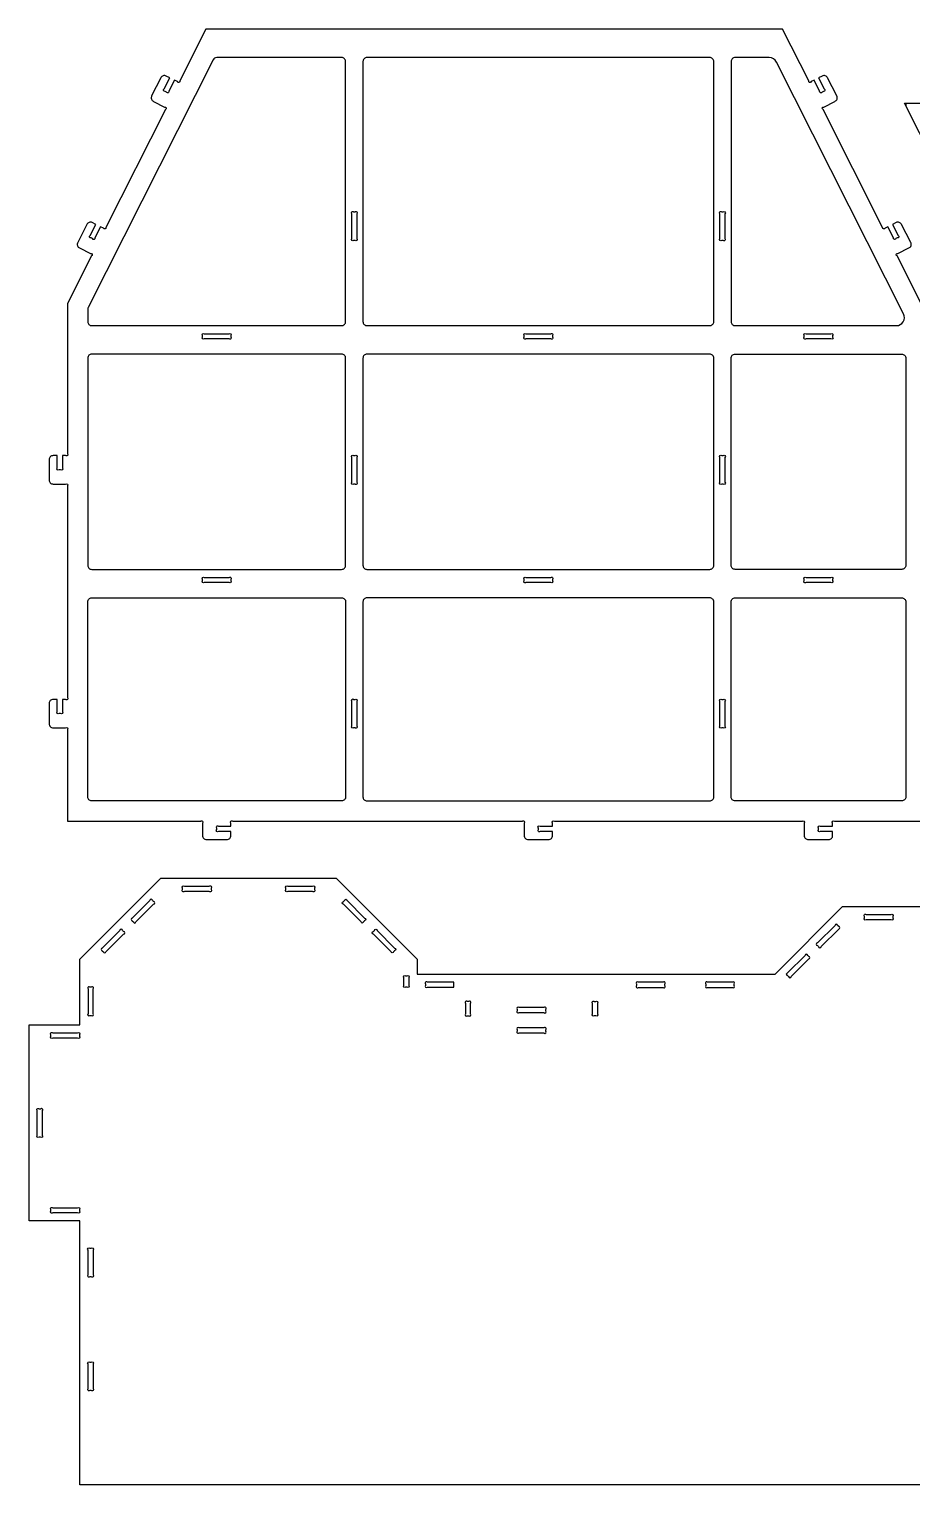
# Model space of a CAD drawing. Extents: x 83.8 to 170.3, y -22.3 to 53.3.
# Drawn here: x 83.81 to 105.55, y -22.31 to 13.53 of the extents above; entities that cross this region are included whole.
import ezdxf

# ---------------------------------------------------------------- set-up
doc = ezdxf.new("R2010")
doc.units = 0
doc.header["$MEASUREMENT"] = 0
doc.layers.get('0').update_dxf_attribs({"linetype": 'CONTINUOUS'})

msp = doc.modelspace()

# ---------------------------------------------------------------- linework, layer by layer
msp.add_lwpolyline([(105.896, 6.528), (105.182, 7.943, -1), (105.202, 8.002), (105.475, 8.14, 0.414214), (105.519, 8.274), (105.293, 8.721, 0.414214), (105.159, 8.765), (105.07, 8.72), (105.208, 8.447, -1), (105.188, 8.387), (105.155, 8.371, -1), (105.096, 8.391), (104.958, 8.663), (104.886, 8.627, -1), (104.827, 8.647), (103.361, 11.551, -1), (103.38, 11.61), (103.653, 11.748, 0.414214), (103.698, 11.882), (103.472, 12.329, 0.414214), (103.338, 12.373), (103.249, 12.328), (103.386, 12.055, -1), (103.367, 11.995), (103.334, 11.979, -1), (103.275, 11.998), (103.137, 12.271), (103.065, 12.235, -1), (103.006, 12.254), (102.363, 13.528), (88.166, 13.528), (87.523, 12.254, -1), (87.464, 12.235), (87.392, 12.271), (87.254, 11.998, -1), (87.195, 11.979), (87.162, 11.995, -1), (87.142, 12.055), (87.28, 12.328), (87.191, 12.373, 0.414214), (87.057, 12.329), (86.831, 11.882, 0.414214), (86.875, 11.748), (87.148, 11.61, -1), (87.168, 11.551), (85.702, 8.647, -1), (85.643, 8.627), (85.57, 8.663), (85.433, 8.391, -1), (85.373, 8.371), (85.341, 8.387, -1), (85.321, 8.447), (85.459, 8.72), (85.37, 8.765, 0.414214), (85.235, 8.721), (85.01, 8.274, 0.414214), (85.054, 8.14), (85.327, 8.002, -1), (85.347, 7.943), (84.757, 6.775), (84.757, 3.072, -1), (84.713, 3.028), (84.632, 3.028), (84.632, 2.722, -1), (84.588, 2.678), (84.552, 2.678, -1), (84.507, 2.722), (84.507, 3.028), (84.407, 3.028, 0.414214), (84.307, 2.928), (84.307, 2.428, 0.414214), (84.407, 2.328), (84.713, 2.328, -1), (84.757, 2.284), (84.757, -2.928, -1), (84.713, -2.972), (84.632, -2.972), (84.632, -3.278, -1), (84.588, -3.322), (84.552, -3.322, -1), (84.507, -3.278), (84.507, -2.972), (84.407, -2.972, 0.414214), (84.307, -3.072), (84.307, -3.572, 0.414214), (84.407, -3.672), (84.713, -3.672, -1), (84.757, -3.716), (84.757, -5.972), (88.038, -5.972, -1), (88.082, -6.016), (88.082, -6.322, 0.414214), (88.182, -6.422), (88.682, -6.422, 0.414214), (88.782, -6.322), (88.782, -6.222), (88.477, -6.222, -1), (88.432, -6.178), (88.432, -6.141, -1), (88.477, -6.097), (88.782, -6.097), (88.782, -6.016, -1), (88.827, -5.972), (95.957, -5.972, -1), (96.001, -6.016), (96.001, -6.322, 0.414214), (96.101, -6.422), (96.601, -6.422, 0.414214), (96.701, -6.322), (96.701, -6.222), (96.395, -6.222, -1), (96.351, -6.178), (96.351, -6.141, -1), (96.395, -6.097), (96.701, -6.097), (96.701, -6.016, -1), (96.745, -5.972), (102.851, -5.972, -1), (102.896, -6.016), (102.896, -6.322, 0.414214), (102.996, -6.422), (103.496, -6.422, 0.414214), (103.596, -6.322), (103.596, -6.222), (103.29, -6.222, -1), (103.246, -6.178), (103.246, -6.141, -1), (103.29, -6.097), (103.596, -6.097), (103.596, -6.016, -1), (103.64, -5.972), (105.896, -5.972)], format="xyb")
for points in [[(85.357, 6.228), (91.507, 6.228, 0.414214), (91.607, 6.328), (91.607, 12.728, 0.414214), (91.507, 12.828), (88.434, 12.828, 0.283043), (88.345, 12.773), (85.268, 6.678, 0.117406), (85.257, 6.632), (85.257, 6.328, 0.414214)], [(100.67, 12.728, 0.414214), (100.57, 12.828), (92.132, 12.828, 0.414214), (92.032, 12.728), (92.032, 6.328, 0.414214), (92.132, 6.228), (100.57, 6.228, 0.414214), (100.67, 6.328)], [(101.095, 12.728), (101.095, 6.328, 0.414214), (101.195, 6.228), (105.163, 6.228, 0.558794), (105.341, 6.518), (102.212, 12.718, 0.283043), (102.033, 12.828), (101.195, 12.828, 0.414214)], [(91.882, 8.984), (91.882, 8.372, -1), (91.838, 8.328), (91.802, 8.328, -1), (91.757, 8.372), (91.757, 8.984, -1), (91.802, 9.028), (91.838, 9.028, -1)], [(100.864, 9.028), (100.901, 9.028, -1), (100.945, 8.984), (100.945, 8.372, -1), (100.901, 8.328), (100.864, 8.328, -1), (100.82, 8.372), (100.82, 8.984, -1)], [(88.127, 6.028), (88.738, 6.028, -1), (88.782, 5.984), (88.782, 5.947, -1), (88.738, 5.903), (88.127, 5.903, -1), (88.082, 5.947), (88.082, 5.984, -1)], [(96.045, 6.028), (96.657, 6.028, -1), (96.701, 5.984), (96.701, 5.947, -1), (96.657, 5.903), (96.045, 5.903, -1), (96.001, 5.947), (96.001, 5.984, -1)], [(103.551, 5.903), (102.94, 5.903, -1), (102.896, 5.947), (102.896, 5.984, -1), (102.94, 6.028), (103.551, 6.028, -1), (103.596, 5.984), (103.596, 5.947, -1)], [(85.357, 0.228), (91.507, 0.228, 0.414214), (91.607, 0.328), (91.607, 5.428, 0.414214), (91.507, 5.528), (85.357, 5.528, 0.414214), (85.257, 5.428), (85.257, 0.328, 0.414214)], [(92.132, 5.528, 0.414214), (92.032, 5.428), (92.032, 0.328, 0.414214), (92.132, 0.228), (100.57, 0.228, 0.414214), (100.67, 0.328), (100.67, 5.428, 0.414214), (100.57, 5.528)], [(105.296, 0.228), (101.195, 0.228, -0.414214), (101.095, 0.328), (101.095, 5.428, -0.414214), (101.195, 5.528), (105.296, 5.528, -0.414214), (105.396, 5.428), (105.396, 0.328, -0.414214)], [(91.882, 2.984), (91.882, 2.372, -1), (91.838, 2.328), (91.802, 2.328, -1), (91.757, 2.372), (91.757, 2.984, -1), (91.802, 3.028), (91.838, 3.028, -1)], [(100.945, 2.984), (100.945, 2.372, -1), (100.901, 2.328), (100.864, 2.328, -1), (100.82, 2.372), (100.82, 2.984, -1), (100.864, 3.028), (100.901, 3.028, -1)], [(88.127, 0.028), (88.738, 0.028, -1), (88.782, -0.016), (88.782, -0.053, -1), (88.738, -0.097), (88.127, -0.097, -1), (88.082, -0.053), (88.082, -0.016, -1)], [(96.657, -0.097), (96.045, -0.097, -1), (96.001, -0.053), (96.001, -0.016, -1), (96.045, 0.028), (96.657, 0.028, -1), (96.701, -0.016), (96.701, -0.053, -1)], [(102.94, 0.028), (103.551, 0.028, -1), (103.596, -0.016), (103.596, -0.053, -1), (103.551, -0.097), (102.94, -0.097, -1), (102.896, -0.053), (102.896, -0.016, -1)], [(85.357, -0.472), (91.507, -0.472, -0.414214), (91.607, -0.572), (91.607, -5.372, -0.414214), (91.507, -5.472), (85.357, -5.472, -0.414214), (85.257, -5.372), (85.257, -0.572, -0.414214)], [(92.132, -5.472), (100.57, -5.472, 0.414214), (100.67, -5.372), (100.67, -0.572, 0.414214), (100.57, -0.472), (92.132, -0.472, 0.414214), (92.032, -0.572), (92.032, -5.372, 0.414214)], [(101.095, -0.572, -0.414214), (101.195, -0.472), (105.296, -0.472, -0.414214), (105.396, -0.572), (105.396, -5.372, -0.414214), (105.296, -5.472), (101.195, -5.472, -0.414214), (101.095, -5.372)], [(91.882, -3.016), (91.882, -3.628, -1), (91.838, -3.672), (91.802, -3.672, -1), (91.757, -3.628), (91.757, -3.016, -1), (91.802, -2.972), (91.838, -2.972, -1)], [(100.945, -3.016), (100.945, -3.628, -1), (100.901, -3.672), (100.864, -3.672, -1), (100.82, -3.628), (100.82, -3.016, -1), (100.864, -2.972), (100.901, -2.972, -1)], [(87.636, -7.573), (88.248, -7.573, -1), (88.292, -7.617), (88.292, -7.654, -1), (88.248, -7.698), (87.636, -7.698, -1), (87.592, -7.654), (87.592, -7.617, -1)], [(90.18, -7.573), (90.792, -7.573, -1), (90.836, -7.617), (90.836, -7.654, -1), (90.792, -7.698), (90.18, -7.698, -1), (90.136, -7.654), (90.136, -7.617, -1)], [(86.787, -7.925), (86.354, -8.357, 1), (86.354, -8.42), (86.38, -8.446, 1), (86.443, -8.446), (86.875, -8.013, 1), (86.875, -7.951), (86.849, -7.925, 1)], [(91.641, -7.925), (92.074, -8.357, -1), (92.074, -8.42), (92.048, -8.446, -1), (91.986, -8.446), (91.553, -8.013, -1), (91.553, -7.951), (91.579, -7.925, -1)], [(103.657, -8.537), (103.224, -8.969, 1), (103.224, -9.032), (103.25, -9.058, 1), (103.313, -9.058), (103.745, -8.625, 1), (103.745, -8.563), (103.719, -8.537, 1)], [(104.421, -8.27), (105.033, -8.27, -1), (105.077, -8.314), (105.077, -8.351, -1), (105.033, -8.395), (104.421, -8.395, -1), (104.377, -8.351), (104.377, -8.314, -1)], [(85.704, -9.184), (86.137, -8.751, 1), (86.137, -8.689), (86.111, -8.663, 1), (86.048, -8.663), (85.616, -9.095, 1), (85.616, -9.158), (85.642, -9.184, 1)], [(92.38, -8.663), (92.812, -9.095, -1), (92.812, -9.158), (92.786, -9.184, -1), (92.724, -9.184), (92.291, -8.751, -1), (92.291, -8.689), (92.317, -8.663, -1)], [(102.486, -9.77), (102.512, -9.796, 1), (102.575, -9.796), (103.007, -9.363, 1), (103.007, -9.301), (102.981, -9.275, 1), (102.919, -9.275), (102.486, -9.707, 1)], [(93.083, -9.779), (93.12, -9.779, -1), (93.164, -9.823), (93.164, -10.014, -1), (93.12, -10.059), (93.083, -10.059, -1), (93.039, -10.014), (93.039, -9.823, -1)], [(94.273, -9.934), (93.618, -9.934, 1), (93.573, -9.978), (93.573, -10.014, 1), (93.618, -10.059), (94.273, -10.059)], [(98.812, -10.062), (99.423, -10.062, 1), (99.468, -10.018), (99.468, -9.981, 1), (99.423, -9.937), (98.812, -9.937, 1), (98.768, -9.981), (98.768, -10.018, 1)], [(100.516, -10.062), (101.127, -10.062, 1), (101.172, -10.018), (101.172, -9.981, 1), (101.127, -9.937), (100.516, -9.937, 1), (100.472, -9.981), (100.472, -10.018, 1)], [(85.264, -10.098), (85.264, -10.71, 1), (85.308, -10.754), (85.345, -10.754, 1), (85.389, -10.71), (85.389, -10.098, 1), (85.345, -10.054), (85.308, -10.054, 1)], [(94.558, -10.453), (94.558, -10.714, 1), (94.602, -10.759), (94.639, -10.759, 1), (94.683, -10.714), (94.683, -10.453, 1), (94.639, -10.409), (94.602, -10.409, 1)], [(95.877, -10.684), (96.489, -10.684, 1), (96.533, -10.639), (96.533, -10.603, 1), (96.489, -10.559), (95.877, -10.559, 1), (95.833, -10.603), (95.833, -10.639, 1)], [(97.727, -10.409), (97.764, -10.409, -1), (97.808, -10.453), (97.808, -10.714, -1), (97.764, -10.759), (97.727, -10.759, -1), (97.683, -10.714), (97.683, -10.453, -1)], [(96.489, -11.059), (95.877, -11.059, 1), (95.833, -11.103), (95.833, -11.139, 1), (95.877, -11.184), (96.489, -11.184, 1), (96.533, -11.139), (96.533, -11.103, 1)], [(85.052, -11.228), (85.052, -11.264, -1), (85.007, -11.309), (84.396, -11.309, -1), (84.352, -11.264), (84.352, -11.228, -1), (84.396, -11.184), (85.007, -11.184, -1)], [(84.139, -13.092), (84.139, -13.704, -1), (84.095, -13.748), (84.058, -13.748, -1), (84.014, -13.704), (84.014, -13.092, -1), (84.058, -13.048), (84.095, -13.048, -1)], [(84.396, -15.487), (85.007, -15.487, -1), (85.052, -15.531), (85.052, -15.568, -1), (85.007, -15.612), (84.396, -15.612, -1), (84.352, -15.568), (84.352, -15.531, -1)], [(85.389, -16.529), (85.389, -17.141, -1), (85.345, -17.185), (85.308, -17.185, -1), (85.264, -17.141), (85.264, -16.529, -1), (85.308, -16.485), (85.345, -16.485, -1)], [(85.389, -19.329), (85.389, -19.941, -1), (85.345, -19.985), (85.308, -19.985, -1), (85.264, -19.941), (85.264, -19.329, -1), (85.308, -19.285), (85.345, -19.285, -1)]]:
    msp.add_lwpolyline(points, format="xyb", close=True)
for points in [[(109.404, 3.721), (105.362, 11.703), (113.165, 11.703), (113.165, 3.161), (109.404, 3.161)], [(83.814, -10.984), (85.064, -10.984), (85.064, -9.364), (87.056, -7.373), (91.372, -7.373), (93.364, -9.364), (93.364, -9.734), (94.883, -9.734), (97.483, -9.734), (97.483, -9.737), (102.177, -9.734), (103.841, -8.07), (107.664, -8.07), (110.367, -10.773), (110.367, -14.596), (108.753, -16.21), (108.753, -22.309), (85.064, -22.309), (85.064, -15.812), (83.814, -15.812)]]:
    msp.add_lwpolyline(points, close=True)
msp.add_lwpolyline([(105.403, 11.622), (105.403, 11.703)])

doc.saveas('drawing.dxf')
